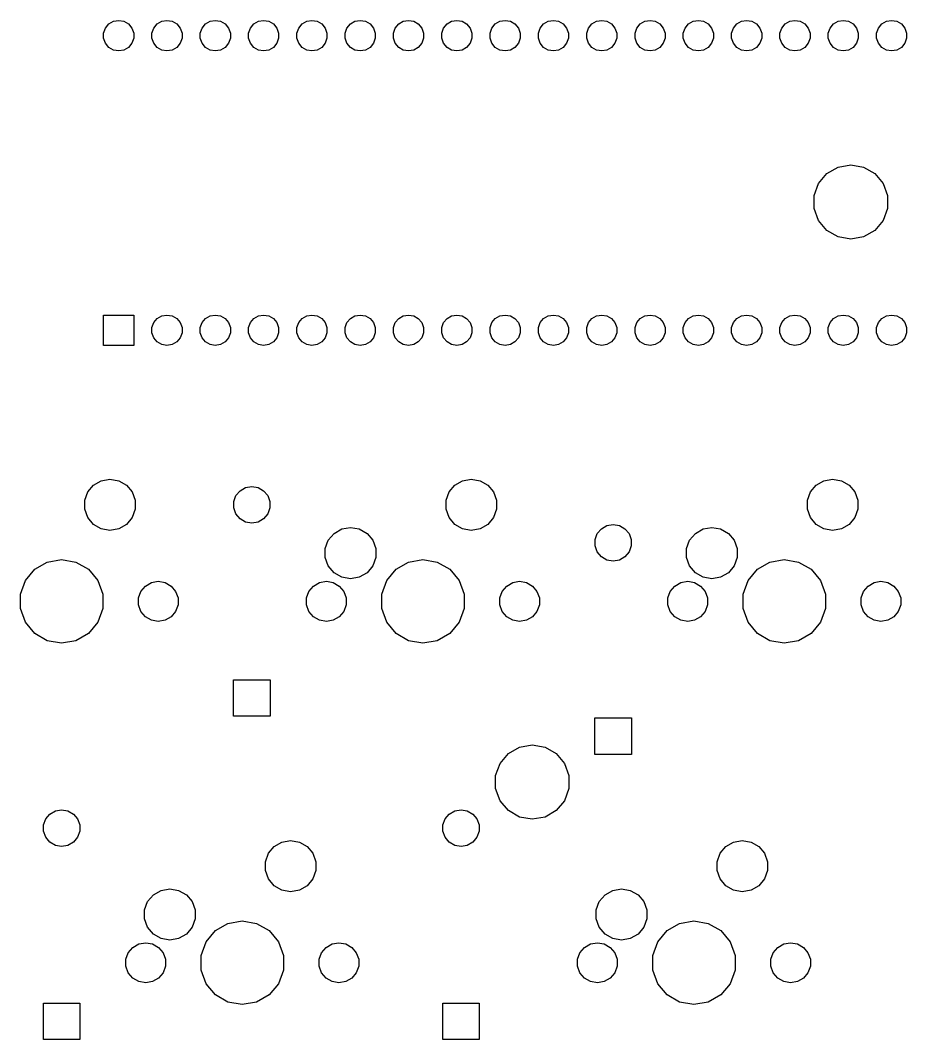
# Model space of a CAD drawing. Extents: x 37 to 201, y -145 to -29.
# Drawn here: x 152.8 to 199.4, y -83 to -29.5 of the extents above; entities that cross this region are included whole.
import ezdxf

# ---------------------------------------------------------------- set-up
doc = ezdxf.new("R2010")
doc.units = 0
doc.header["$MEASUREMENT"] = 0
doc.layers.add('BLACK', color=7, linetype='CONTINUOUS')

msp = doc.modelspace()

# ---------------------------------------------------------------- linework, layer by layer
at = {"layer": 'Black'}
for p, q in [((157.725, -29.4994), (158, -29.4509)), ((158, -29.4509), (158.275, -29.4994)), ((160.265, -29.4994), (160.54, -29.4509)), ((160.54, -29.4509), (160.815, -29.4994)), ((162.805, -29.4994), (163.08, -29.4509)), ((163.08, -29.4509), (163.355, -29.4994)), ((165.345, -29.4994), (165.62, -29.4509)), ((165.62, -29.4509), (165.895, -29.4994)), ((167.885, -29.4994), (168.16, -29.4509)), ((168.16, -29.4509), (168.435, -29.4994)), ((170.425, -29.4994), (170.7, -29.4509)), ((170.7, -29.4509), (170.975, -29.4994)), ((172.965, -29.4994), (173.24, -29.4509)), ((173.24, -29.4509), (173.515, -29.4994)), ((175.505, -29.4994), (175.78, -29.4509)), ((175.78, -29.4509), (176.055, -29.4994)), ((178.045, -29.4994), (178.32, -29.4509)), ((178.32, -29.4509), (178.595, -29.4994)), ((180.585, -29.4994), (180.86, -29.4509)), ((180.86, -29.4509), (181.135, -29.4994)), ((183.125, -29.4994), (183.4, -29.4509)), ((183.4, -29.4509), (183.675, -29.4994)), ((185.665, -29.4994), (185.94, -29.4509)), ((185.94, -29.4509), (186.215, -29.4994)), ((188.205, -29.4994), (188.48, -29.4509)), ((188.48, -29.4509), (188.755, -29.4994)), ((190.745, -29.4994), (191.02, -29.4509)), ((191.02, -29.4509), (191.295, -29.4994)), ((193.285, -29.4994), (193.56, -29.4509)), ((193.56, -29.4509), (193.835, -29.4994)), ((195.825, -29.4994), (196.1, -29.4509)), ((196.1, -29.4509), (196.375, -29.4994)), ((198.365, -29.4994), (198.64, -29.4509)), ((198.64, -29.4509), (198.915, -29.4994)), ((157.209, -30.1146), (157.305, -29.8525)), ((157.305, -29.8525), (157.484, -29.6388)), ((157.484, -29.6388), (157.725, -29.4994)), ((158.275, -29.4994), (158.516, -29.6388)), ((158.516, -29.6388), (158.695, -29.8525)), ((158.695, -29.8525), (158.791, -30.1146)), ((159.749, -30.1146), (159.845, -29.8525)), ((159.845, -29.8525), (160.024, -29.6388)), ((160.024, -29.6388), (160.265, -29.4994)), ((160.815, -29.4994), (161.056, -29.6388)), ((161.056, -29.6388), (161.235, -29.8525)), ((161.235, -29.8525), (161.331, -30.1146)), ((162.289, -30.1146), (162.385, -29.8525)), ((162.385, -29.8525), (162.564, -29.6388)), ((162.564, -29.6388), (162.805, -29.4994)), ((163.355, -29.4994), (163.596, -29.6388)), ((163.596, -29.6388), (163.775, -29.8525)), ((163.775, -29.8525), (163.871, -30.1146)), ((164.829, -30.1146), (164.925, -29.8525)), ((164.925, -29.8525), (165.104, -29.6388)), ((165.104, -29.6388), (165.345, -29.4994)), ((165.895, -29.4994), (166.136, -29.6388)), ((166.136, -29.6388), (166.315, -29.8525)), ((166.315, -29.8525), (166.411, -30.1146)), ((167.369, -30.1146), (167.465, -29.8525)), ((167.465, -29.8525), (167.644, -29.6388)), ((167.644, -29.6388), (167.885, -29.4994)), ((168.435, -29.4994), (168.676, -29.6388)), ((168.676, -29.6388), (168.855, -29.8525)), ((168.855, -29.8525), (168.951, -30.1146)), ((169.909, -30.1146), (170.005, -29.8525)), ((170.005, -29.8525), (170.184, -29.6388)), ((170.184, -29.6388), (170.425, -29.4994)), ((170.975, -29.4994), (171.216, -29.6388)), ((171.216, -29.6388), (171.395, -29.8525)), ((171.395, -29.8525), (171.491, -30.1146)), ((172.449, -30.1146), (172.545, -29.8525)), ((172.545, -29.8525), (172.724, -29.6388)), ((172.724, -29.6388), (172.965, -29.4994)), ((173.515, -29.4994), (173.756, -29.6388)), ((173.756, -29.6388), (173.935, -29.8525)), ((173.935, -29.8525), (174.031, -30.1146)), ((174.989, -30.1146), (175.085, -29.8525)), ((175.085, -29.8525), (175.264, -29.6388)), ((175.264, -29.6388), (175.505, -29.4994)), ((176.055, -29.4994), (176.296, -29.6388)), ((176.296, -29.6388), (176.475, -29.8525)), ((176.475, -29.8525), (176.571, -30.1146)), ((177.529, -30.1146), (177.625, -29.8525)), ((177.625, -29.8525), (177.804, -29.6388)), ((177.804, -29.6388), (178.045, -29.4994)), ((178.595, -29.4994), (178.836, -29.6388)), ((178.836, -29.6388), (179.015, -29.8525)), ((179.015, -29.8525), (179.111, -30.1146)), ((180.069, -30.1146), (180.165, -29.8525)), ((180.165, -29.8525), (180.344, -29.6388)), ((180.344, -29.6388), (180.585, -29.4994)), ((181.135, -29.4994), (181.376, -29.6388)), ((181.376, -29.6388), (181.555, -29.8525)), ((181.555, -29.8525), (181.651, -30.1146)), ((182.609, -30.1146), (182.705, -29.8525)), ((182.705, -29.8525), (182.884, -29.6388)), ((182.884, -29.6388), (183.125, -29.4994)), ((183.675, -29.4994), (183.916, -29.6388)), ((183.916, -29.6388), (184.095, -29.8525)), ((184.095, -29.8525), (184.191, -30.1146)), ((185.149, -30.1146), (185.245, -29.8525)), ((185.245, -29.8525), (185.424, -29.6388)), ((185.424, -29.6388), (185.665, -29.4994)), ((186.215, -29.4994), (186.456, -29.6388)), ((186.456, -29.6388), (186.635, -29.8525)), ((186.635, -29.8525), (186.731, -30.1146)), ((187.689, -30.1146), (187.785, -29.8525)), ((187.785, -29.8525), (187.964, -29.6388)), ((187.964, -29.6388), (188.205, -29.4994)), ((188.755, -29.4994), (188.996, -29.6388)), ((188.996, -29.6388), (189.175, -29.8525)), ((189.175, -29.8525), (189.271, -30.1146)), ((190.229, -30.1146), (190.325, -29.8525)), ((190.325, -29.8525), (190.504, -29.6388)), ((190.504, -29.6388), (190.745, -29.4994)), ((191.295, -29.4994), (191.536, -29.6388)), ((191.536, -29.6388), (191.715, -29.8525)), ((191.715, -29.8525), (191.811, -30.1146)), ((192.769, -30.1146), (192.865, -29.8525)), ((192.865, -29.8525), (193.044, -29.6388)), ((193.044, -29.6388), (193.285, -29.4994)), ((193.835, -29.4994), (194.076, -29.6388)), ((194.076, -29.6388), (194.255, -29.8525)), ((194.255, -29.8525), (194.351, -30.1146)), ((195.309, -30.1146), (195.405, -29.8525)), ((195.405, -29.8525), (195.584, -29.6388)), ((195.584, -29.6388), (195.825, -29.4994)), ((196.375, -29.4994), (196.616, -29.6388)), ((196.616, -29.6388), (196.795, -29.8525)), ((196.795, -29.8525), (196.891, -30.1146)), ((197.849, -30.1146), (197.945, -29.8525)), ((197.945, -29.8525), (198.124, -29.6388)), ((198.124, -29.6388), (198.365, -29.4994)), ((198.915, -29.4994), (199.156, -29.6388)), ((199.156, -29.6388), (199.335, -29.8525)), ((199.335, -29.8525), (199.431, -30.1146)), ((157.209, -30.3934), (157.209, -30.1146)), ((157.305, -30.6555), (157.209, -30.3934)), ((158.791, -30.3934), (158.695, -30.6555)), ((158.791, -30.1146), (158.791, -30.3934)), ((159.749, -30.3934), (159.749, -30.1146)), ((159.845, -30.6555), (159.749, -30.3934)), ((161.331, -30.3934), (161.235, -30.6555)), ((161.331, -30.1146), (161.331, -30.3934)), ((162.289, -30.3934), (162.289, -30.1146)), ((162.385, -30.6555), (162.289, -30.3934)), ((163.871, -30.3934), (163.775, -30.6555)), ((163.871, -30.1146), (163.871, -30.3934)), ((164.829, -30.3934), (164.829, -30.1146)), ((164.925, -30.6555), (164.829, -30.3934)), ((166.411, -30.3934), (166.315, -30.6555)), ((166.411, -30.1146), (166.411, -30.3934)), ((167.369, -30.3934), (167.369, -30.1146)), ((167.465, -30.6555), (167.369, -30.3934)), ((168.951, -30.3934), (168.855, -30.6555)), ((168.951, -30.1146), (168.951, -30.3934)), ((169.909, -30.3934), (169.909, -30.1146)), ((170.005, -30.6555), (169.909, -30.3934)), ((171.491, -30.3934), (171.395, -30.6555)), ((171.491, -30.1146), (171.491, -30.3934)), ((172.449, -30.3934), (172.449, -30.1146)), ((172.545, -30.6555), (172.449, -30.3934)), ((174.031, -30.3934), (173.935, -30.6555)), ((174.031, -30.1146), (174.031, -30.3934)), ((174.989, -30.3934), (174.989, -30.1146)), ((175.085, -30.6555), (174.989, -30.3934)), ((176.571, -30.3934), (176.475, -30.6555)), ((176.571, -30.1146), (176.571, -30.3934)), ((177.529, -30.3934), (177.529, -30.1146)), ((177.625, -30.6555), (177.529, -30.3934)), ((179.111, -30.3934), (179.015, -30.6555)), ((179.111, -30.1146), (179.111, -30.3934)), ((180.069, -30.3934), (180.069, -30.1146)), ((180.165, -30.6555), (180.069, -30.3934)), ((181.651, -30.3934), (181.555, -30.6555)), ((181.651, -30.1146), (181.651, -30.3934)), ((182.609, -30.3934), (182.609, -30.1146)), ((182.705, -30.6555), (182.609, -30.3934)), ((184.191, -30.3934), (184.095, -30.6555)), ((184.191, -30.1146), (184.191, -30.3934)), ((185.149, -30.3934), (185.149, -30.1146)), ((185.245, -30.6555), (185.149, -30.3934)), ((186.731, -30.3934), (186.635, -30.6555)), ((186.731, -30.1146), (186.731, -30.3934)), ((187.689, -30.3934), (187.689, -30.1146)), ((187.785, -30.6555), (187.689, -30.3934)), ((189.271, -30.3934), (189.175, -30.6555)), ((189.271, -30.1146), (189.271, -30.3934)), ((190.229, -30.3934), (190.229, -30.1146)), ((190.325, -30.6555), (190.229, -30.3934)), ((191.811, -30.3934), (191.715, -30.6555)), ((191.811, -30.1146), (191.811, -30.3934)), ((192.769, -30.3934), (192.769, -30.1146)), ((192.865, -30.6555), (192.769, -30.3934)), ((194.351, -30.3934), (194.255, -30.6555)), ((194.351, -30.1146), (194.351, -30.3934)), ((195.309, -30.3934), (195.309, -30.1146)), ((195.405, -30.6555), (195.309, -30.3934)), ((196.891, -30.3934), (196.795, -30.6555)), ((196.891, -30.1146), (196.891, -30.3934)), ((197.849, -30.3934), (197.849, -30.1146)), ((197.945, -30.6555), (197.849, -30.3934)), ((199.431, -30.3934), (199.335, -30.6555)), ((199.431, -30.1146), (199.431, -30.3934)), ((157.484, -30.8692), (157.305, -30.6555)), ((157.725, -31.0086), (157.484, -30.8692)), ((158, -31.0571), (157.725, -31.0086)), ((158.275, -31.0086), (158, -31.0571)), ((158.516, -30.8692), (158.275, -31.0086)), ((158.695, -30.6555), (158.516, -30.8692)), ((160.024, -30.8692), (159.845, -30.6555)), ((160.265, -31.0086), (160.024, -30.8692)), ((160.54, -31.0571), (160.265, -31.0086)), ((160.815, -31.0086), (160.54, -31.0571)), ((161.056, -30.8692), (160.815, -31.0086)), ((161.235, -30.6555), (161.056, -30.8692)), ((162.564, -30.8692), (162.385, -30.6555)), ((162.805, -31.0086), (162.564, -30.8692)), ((163.08, -31.0571), (162.805, -31.0086)), ((163.355, -31.0086), (163.08, -31.0571)), ((163.596, -30.8692), (163.355, -31.0086)), ((163.775, -30.6555), (163.596, -30.8692)), ((165.104, -30.8692), (164.925, -30.6555)), ((165.345, -31.0086), (165.104, -30.8692)), ((165.62, -31.0571), (165.345, -31.0086)), ((165.895, -31.0086), (165.62, -31.0571)), ((166.136, -30.8692), (165.895, -31.0086)), ((166.315, -30.6555), (166.136, -30.8692)), ((167.644, -30.8692), (167.465, -30.6555)), ((167.885, -31.0086), (167.644, -30.8692)), ((168.16, -31.0571), (167.885, -31.0086)), ((168.435, -31.0086), (168.16, -31.0571)), ((168.676, -30.8692), (168.435, -31.0086)), ((168.855, -30.6555), (168.676, -30.8692)), ((170.184, -30.8692), (170.005, -30.6555)), ((170.425, -31.0086), (170.184, -30.8692)), ((170.7, -31.0571), (170.425, -31.0086)), ((170.975, -31.0086), (170.7, -31.0571)), ((171.216, -30.8692), (170.975, -31.0086)), ((171.395, -30.6555), (171.216, -30.8692)), ((172.724, -30.8692), (172.545, -30.6555)), ((172.965, -31.0086), (172.724, -30.8692)), ((173.24, -31.0571), (172.965, -31.0086)), ((173.515, -31.0086), (173.24, -31.0571)), ((173.756, -30.8692), (173.515, -31.0086)), ((173.935, -30.6555), (173.756, -30.8692)), ((175.264, -30.8692), (175.085, -30.6555)), ((175.505, -31.0086), (175.264, -30.8692)), ((175.78, -31.0571), (175.505, -31.0086)), ((176.055, -31.0086), (175.78, -31.0571)), ((176.296, -30.8692), (176.055, -31.0086)), ((176.475, -30.6555), (176.296, -30.8692)), ((177.804, -30.8692), (177.625, -30.6555)), ((178.045, -31.0086), (177.804, -30.8692)), ((178.32, -31.0571), (178.045, -31.0086)), ((178.595, -31.0086), (178.32, -31.0571)), ((178.836, -30.8692), (178.595, -31.0086)), ((179.015, -30.6555), (178.836, -30.8692)), ((180.344, -30.8692), (180.165, -30.6555)), ((180.585, -31.0086), (180.344, -30.8692)), ((180.86, -31.0571), (180.585, -31.0086)), ((181.135, -31.0086), (180.86, -31.0571)), ((181.376, -30.8692), (181.135, -31.0086)), ((181.555, -30.6555), (181.376, -30.8692)), ((182.884, -30.8692), (182.705, -30.6555)), ((183.125, -31.0086), (182.884, -30.8692)), ((183.4, -31.0571), (183.125, -31.0086)), ((183.675, -31.0086), (183.4, -31.0571)), ((183.916, -30.8692), (183.675, -31.0086)), ((184.095, -30.6555), (183.916, -30.8692)), ((185.424, -30.8692), (185.245, -30.6555)), ((185.665, -31.0086), (185.424, -30.8692)), ((185.94, -31.0571), (185.665, -31.0086)), ((186.215, -31.0086), (185.94, -31.0571)), ((186.456, -30.8692), (186.215, -31.0086)), ((186.635, -30.6555), (186.456, -30.8692)), ((187.964, -30.8692), (187.785, -30.6555)), ((188.205, -31.0086), (187.964, -30.8692)), ((188.48, -31.0571), (188.205, -31.0086)), ((188.755, -31.0086), (188.48, -31.0571)), ((188.996, -30.8692), (188.755, -31.0086)), ((189.175, -30.6555), (188.996, -30.8692)), ((190.504, -30.8692), (190.325, -30.6555)), ((190.745, -31.0086), (190.504, -30.8692)), ((191.02, -31.0571), (190.745, -31.0086)), ((191.295, -31.0086), (191.02, -31.0571)), ((191.536, -30.8692), (191.295, -31.0086)), ((191.715, -30.6555), (191.536, -30.8692)), ((193.044, -30.8692), (192.865, -30.6555)), ((193.285, -31.0086), (193.044, -30.8692)), ((193.56, -31.0571), (193.285, -31.0086)), ((193.835, -31.0086), (193.56, -31.0571)), ((194.076, -30.8692), (193.835, -31.0086)), ((194.255, -30.6555), (194.076, -30.8692)), ((195.584, -30.8692), (195.405, -30.6555)), ((195.825, -31.0086), (195.584, -30.8692)), ((196.1, -31.0571), (195.825, -31.0086)), ((196.375, -31.0086), (196.1, -31.0571)), ((196.616, -30.8692), (196.375, -31.0086)), ((196.795, -30.6555), (196.616, -30.8692)), ((198.124, -30.8692), (197.945, -30.6555)), ((198.365, -31.0086), (198.124, -30.8692)), ((198.64, -31.0571), (198.365, -31.0086)), ((198.915, -31.0086), (198.64, -31.0571)), ((199.156, -30.8692), (198.915, -31.0086)), ((199.335, -30.6555), (199.156, -30.8692)), ((194.805, -38.0213), (195.242, -37.5005)), ((195.242, -37.5005), (195.831, -37.1606)), ((195.831, -37.1606), (196.5, -37.0426)), ((196.5, -37.0426), (197.169, -37.1606)), ((197.169, -37.1606), (197.758, -37.5005)), ((197.758, -37.5005), (198.195, -38.0213)), ((194.572, -38.6601), (194.805, -38.0213)), ((198.195, -38.0213), (198.428, -38.6601)), ((194.572, -39.3399), (194.572, -38.6601)), ((198.428, -38.6601), (198.428, -39.3399)), ((194.805, -39.9787), (194.572, -39.3399)), ((198.428, -39.3399), (198.195, -39.9787)), ((195.242, -40.4995), (194.805, -39.9787)), ((198.195, -39.9787), (197.758, -40.4995)), ((195.831, -40.8394), (195.242, -40.4995)), ((197.758, -40.4995), (197.169, -40.8394)), ((196.5, -40.9574), (195.831, -40.8394)), ((197.169, -40.8394), (196.5, -40.9574)), ((157.2, -46.546), (157.2, -44.946)), ((157.2, -44.946), (158.8, -44.946)), ((158.8, -44.946), (158.8, -46.546)), ((160.024, -45.1308), (160.265, -44.9914)), ((160.265, -44.9914), (160.54, -44.9429)), ((160.54, -44.9429), (160.815, -44.9914)), ((160.815, -44.9914), (161.056, -45.1308)), ((162.564, -45.1308), (162.805, -44.9914)), ((162.805, -44.9914), (163.08, -44.9429)), ((163.08, -44.9429), (163.355, -44.9914)), ((163.355, -44.9914), (163.596, -45.1308)), ((165.104, -45.1308), (165.345, -44.9914)), ((165.345, -44.9914), (165.62, -44.9429)), ((165.62, -44.9429), (165.895, -44.9914)), ((165.895, -44.9914), (166.136, -45.1308)), ((167.644, -45.1308), (167.885, -44.9914)), ((167.885, -44.9914), (168.16, -44.9429)), ((168.16, -44.9429), (168.435, -44.9914)), ((168.435, -44.9914), (168.676, -45.1308)), ((170.184, -45.1308), (170.425, -44.9914)), ((170.425, -44.9914), (170.7, -44.9429)), ((170.7, -44.9429), (170.975, -44.9914)), ((170.975, -44.9914), (171.216, -45.1308)), ((172.724, -45.1308), (172.965, -44.9914)), ((172.965, -44.9914), (173.24, -44.9429)), ((173.24, -44.9429), (173.515, -44.9914)), ((173.515, -44.9914), (173.756, -45.1308)), ((175.264, -45.1308), (175.505, -44.9914)), ((175.505, -44.9914), (175.78, -44.9429)), ((175.78, -44.9429), (176.055, -44.9914)), ((176.055, -44.9914), (176.296, -45.1308)), ((177.804, -45.1308), (178.045, -44.9914)), ((178.045, -44.9914), (178.32, -44.9429)), ((178.32, -44.9429), (178.595, -44.9914)), ((178.595, -44.9914), (178.836, -45.1308)), ((180.344, -45.1308), (180.585, -44.9914)), ((180.585, -44.9914), (180.86, -44.9429)), ((180.86, -44.9429), (181.135, -44.9914)), ((181.135, -44.9914), (181.376, -45.1308)), ((182.884, -45.1308), (183.125, -44.9914)), ((183.125, -44.9914), (183.4, -44.9429)), ((183.4, -44.9429), (183.675, -44.9914)), ((183.675, -44.9914), (183.916, -45.1308)), ((185.424, -45.1308), (185.665, -44.9914)), ((185.665, -44.9914), (185.94, -44.9429)), ((185.94, -44.9429), (186.215, -44.9914)), ((186.215, -44.9914), (186.456, -45.1308)), ((187.964, -45.1308), (188.205, -44.9914)), ((188.205, -44.9914), (188.48, -44.9429)), ((188.48, -44.9429), (188.755, -44.9914)), ((188.755, -44.9914), (188.996, -45.1308)), ((190.504, -45.1308), (190.745, -44.9914)), ((190.745, -44.9914), (191.02, -44.9429)), ((191.02, -44.9429), (191.295, -44.9914)), ((191.295, -44.9914), (191.536, -45.1308)), ((193.044, -45.1308), (193.285, -44.9914)), ((193.285, -44.9914), (193.56, -44.9429)), ((193.56, -44.9429), (193.835, -44.9914)), ((193.835, -44.9914), (194.076, -45.1308)), ((195.584, -45.1308), (195.825, -44.9914)), ((195.825, -44.9914), (196.1, -44.9429)), ((196.1, -44.9429), (196.375, -44.9914)), ((196.375, -44.9914), (196.616, -45.1308)), ((198.124, -45.1308), (198.365, -44.9914)), ((198.365, -44.9914), (198.64, -44.9429)), ((198.64, -44.9429), (198.915, -44.9914)), ((198.915, -44.9914), (199.156, -45.1308)), ((159.749, -45.6066), (159.845, -45.3445)), ((159.845, -45.3445), (160.024, -45.1308)), ((161.056, -45.1308), (161.235, -45.3445)), ((161.235, -45.3445), (161.331, -45.6066)), ((162.289, -45.6066), (162.385, -45.3445)), ((162.385, -45.3445), (162.564, -45.1308)), ((163.596, -45.1308), (163.775, -45.3445)), ((163.775, -45.3445), (163.871, -45.6066)), ((164.829, -45.6066), (164.925, -45.3445)), ((164.925, -45.3445), (165.104, -45.1308)), ((166.136, -45.1308), (166.315, -45.3445)), ((166.315, -45.3445), (166.411, -45.6066)), ((167.369, -45.6066), (167.465, -45.3445)), ((167.465, -45.3445), (167.644, -45.1308)), ((168.676, -45.1308), (168.855, -45.3445)), ((168.855, -45.3445), (168.951, -45.6066)), ((169.909, -45.6066), (170.005, -45.3445)), ((170.005, -45.3445), (170.184, -45.1308)), ((171.216, -45.1308), (171.395, -45.3445)), ((171.395, -45.3445), (171.491, -45.6066)), ((172.449, -45.6066), (172.545, -45.3445)), ((172.545, -45.3445), (172.724, -45.1308)), ((173.756, -45.1308), (173.935, -45.3445)), ((173.935, -45.3445), (174.031, -45.6066)), ((174.989, -45.6066), (175.085, -45.3445)), ((175.085, -45.3445), (175.264, -45.1308)), ((176.296, -45.1308), (176.475, -45.3445)), ((176.475, -45.3445), (176.571, -45.6066)), ((177.529, -45.6066), (177.625, -45.3445)), ((177.625, -45.3445), (177.804, -45.1308)), ((178.836, -45.1308), (179.015, -45.3445)), ((179.015, -45.3445), (179.111, -45.6066)), ((180.069, -45.6066), (180.165, -45.3445)), ((180.165, -45.3445), (180.344, -45.1308)), ((181.376, -45.1308), (181.555, -45.3445)), ((181.555, -45.3445), (181.651, -45.6066)), ((182.609, -45.6066), (182.705, -45.3445)), ((182.705, -45.3445), (182.884, -45.1308)), ((183.916, -45.1308), (184.095, -45.3445)), ((184.095, -45.3445), (184.191, -45.6066)), ((185.149, -45.6066), (185.245, -45.3445)), ((185.245, -45.3445), (185.424, -45.1308)), ((186.456, -45.1308), (186.635, -45.3445)), ((186.635, -45.3445), (186.731, -45.6066)), ((187.689, -45.6066), (187.785, -45.3445)), ((187.785, -45.3445), (187.964, -45.1308)), ((188.996, -45.1308), (189.175, -45.3445)), ((189.175, -45.3445), (189.271, -45.6066)), ((190.229, -45.6066), (190.325, -45.3445)), ((190.325, -45.3445), (190.504, -45.1308)), ((191.536, -45.1308), (191.715, -45.3445)), ((191.715, -45.3445), (191.811, -45.6066)), ((192.769, -45.6066), (192.865, -45.3445)), ((192.865, -45.3445), (193.044, -45.1308)), ((194.076, -45.1308), (194.255, -45.3445)), ((194.255, -45.3445), (194.351, -45.6066)), ((195.309, -45.6066), (195.405, -45.3445)), ((195.405, -45.3445), (195.584, -45.1308)), ((196.616, -45.1308), (196.795, -45.3445)), ((196.795, -45.3445), (196.891, -45.6066)), ((197.849, -45.6066), (197.945, -45.3445)), ((197.945, -45.3445), (198.124, -45.1308)), ((199.156, -45.1308), (199.335, -45.3445)), ((199.335, -45.3445), (199.431, -45.6066)), ((159.749, -45.8854), (159.749, -45.6066)), ((159.845, -46.1475), (159.749, -45.8854)), ((161.331, -45.8854), (161.235, -46.1475)), ((161.331, -45.6066), (161.331, -45.8854)), ((162.289, -45.8854), (162.289, -45.6066)), ((162.385, -46.1475), (162.289, -45.8854)), ((163.871, -45.8854), (163.775, -46.1475)), ((163.871, -45.6066), (163.871, -45.8854)), ((164.829, -45.8854), (164.829, -45.6066)), ((164.925, -46.1475), (164.829, -45.8854)), ((166.411, -45.8854), (166.315, -46.1475)), ((166.411, -45.6066), (166.411, -45.8854)), ((167.369, -45.8854), (167.369, -45.6066)), ((167.465, -46.1475), (167.369, -45.8854)), ((168.951, -45.8854), (168.855, -46.1475)), ((168.951, -45.6066), (168.951, -45.8854)), ((169.909, -45.8854), (169.909, -45.6066)), ((170.005, -46.1475), (169.909, -45.8854)), ((171.491, -45.8854), (171.395, -46.1475)), ((171.491, -45.6066), (171.491, -45.8854)), ((172.449, -45.8854), (172.449, -45.6066)), ((172.545, -46.1475), (172.449, -45.8854)), ((174.031, -45.8854), (173.935, -46.1475)), ((174.031, -45.6066), (174.031, -45.8854)), ((174.989, -45.8854), (174.989, -45.6066)), ((175.085, -46.1475), (174.989, -45.8854)), ((176.571, -45.8854), (176.475, -46.1475)), ((176.571, -45.6066), (176.571, -45.8854)), ((177.529, -45.8854), (177.529, -45.6066)), ((177.625, -46.1475), (177.529, -45.8854)), ((179.111, -45.8854), (179.015, -46.1475)), ((179.111, -45.6066), (179.111, -45.8854)), ((180.069, -45.8854), (180.069, -45.6066)), ((180.165, -46.1475), (180.069, -45.8854)), ((181.651, -45.8854), (181.555, -46.1475)), ((181.651, -45.6066), (181.651, -45.8854)), ((182.609, -45.8854), (182.609, -45.6066)), ((182.705, -46.1475), (182.609, -45.8854)), ((184.191, -45.8854), (184.095, -46.1475)), ((184.191, -45.6066), (184.191, -45.8854)), ((185.149, -45.8854), (185.149, -45.6066)), ((185.245, -46.1475), (185.149, -45.8854)), ((186.731, -45.8854), (186.635, -46.1475)), ((186.731, -45.6066), (186.731, -45.8854)), ((187.689, -45.8854), (187.689, -45.6066)), ((187.785, -46.1475), (187.689, -45.8854)), ((189.271, -45.8854), (189.175, -46.1475)), ((189.271, -45.6066), (189.271, -45.8854)), ((190.229, -45.8854), (190.229, -45.6066)), ((190.325, -46.1475), (190.229, -45.8854)), ((191.811, -45.8854), (191.715, -46.1475)), ((191.811, -45.6066), (191.811, -45.8854)), ((192.769, -45.8854), (192.769, -45.6066)), ((192.865, -46.1475), (192.769, -45.8854)), ((194.351, -45.8854), (194.255, -46.1475)), ((194.351, -45.6066), (194.351, -45.8854)), ((195.309, -45.8854), (195.309, -45.6066)), ((195.405, -46.1475), (195.309, -45.8854)), ((196.891, -45.8854), (196.795, -46.1475)), ((196.891, -45.6066), (196.891, -45.8854)), ((197.849, -45.8854), (197.849, -45.6066)), ((197.945, -46.1475), (197.849, -45.8854)), ((199.431, -45.8854), (199.335, -46.1475)), ((199.431, -45.6066), (199.431, -45.8854)), ((158.8, -46.546), (157.2, -46.546)), ((160.024, -46.3612), (159.845, -46.1475)), ((160.265, -46.5006), (160.024, -46.3612)), ((160.54, -46.5491), (160.265, -46.5006)), ((160.815, -46.5006), (160.54, -46.5491)), ((161.056, -46.3612), (160.815, -46.5006)), ((161.235, -46.1475), (161.056, -46.3612)), ((162.564, -46.3612), (162.385, -46.1475)), ((162.805, -46.5006), (162.564, -46.3612)), ((163.08, -46.5491), (162.805, -46.5006)), ((163.355, -46.5006), (163.08, -46.5491)), ((163.596, -46.3612), (163.355, -46.5006)), ((163.775, -46.1475), (163.596, -46.3612)), ((165.104, -46.3612), (164.925, -46.1475)), ((165.345, -46.5006), (165.104, -46.3612)), ((165.62, -46.5491), (165.345, -46.5006)), ((165.895, -46.5006), (165.62, -46.5491)), ((166.136, -46.3612), (165.895, -46.5006)), ((166.315, -46.1475), (166.136, -46.3612)), ((167.644, -46.3612), (167.465, -46.1475)), ((167.885, -46.5006), (167.644, -46.3612)), ((168.16, -46.5491), (167.885, -46.5006)), ((168.435, -46.5006), (168.16, -46.5491)), ((168.676, -46.3612), (168.435, -46.5006)), ((168.855, -46.1475), (168.676, -46.3612)), ((170.184, -46.3612), (170.005, -46.1475)), ((170.425, -46.5006), (170.184, -46.3612)), ((170.7, -46.5491), (170.425, -46.5006)), ((170.975, -46.5006), (170.7, -46.5491)), ((171.216, -46.3612), (170.975, -46.5006)), ((171.395, -46.1475), (171.216, -46.3612)), ((172.724, -46.3612), (172.545, -46.1475)), ((172.965, -46.5006), (172.724, -46.3612)), ((173.24, -46.5491), (172.965, -46.5006)), ((173.515, -46.5006), (173.24, -46.5491)), ((173.756, -46.3612), (173.515, -46.5006)), ((173.935, -46.1475), (173.756, -46.3612)), ((175.264, -46.3612), (175.085, -46.1475)), ((175.505, -46.5006), (175.264, -46.3612)), ((175.78, -46.5491), (175.505, -46.5006)), ((176.055, -46.5006), (175.78, -46.5491)), ((176.296, -46.3612), (176.055, -46.5006)), ((176.475, -46.1475), (176.296, -46.3612)), ((177.804, -46.3612), (177.625, -46.1475)), ((178.045, -46.5006), (177.804, -46.3612)), ((178.32, -46.5491), (178.045, -46.5006)), ((178.595, -46.5006), (178.32, -46.5491)), ((178.836, -46.3612), (178.595, -46.5006)), ((179.015, -46.1475), (178.836, -46.3612)), ((180.344, -46.3612), (180.165, -46.1475)), ((180.585, -46.5006), (180.344, -46.3612)), ((180.86, -46.5491), (180.585, -46.5006)), ((181.135, -46.5006), (180.86, -46.5491)), ((181.376, -46.3612), (181.135, -46.5006)), ((181.555, -46.1475), (181.376, -46.3612)), ((182.884, -46.3612), (182.705, -46.1475)), ((183.125, -46.5006), (182.884, -46.3612)), ((183.4, -46.5491), (183.125, -46.5006)), ((183.675, -46.5006), (183.4, -46.5491)), ((183.916, -46.3612), (183.675, -46.5006)), ((184.095, -46.1475), (183.916, -46.3612)), ((185.424, -46.3612), (185.245, -46.1475)), ((185.665, -46.5006), (185.424, -46.3612)), ((185.94, -46.5491), (185.665, -46.5006)), ((186.215, -46.5006), (185.94, -46.5491)), ((186.456, -46.3612), (186.215, -46.5006)), ((186.635, -46.1475), (186.456, -46.3612)), ((187.964, -46.3612), (187.785, -46.1475)), ((188.205, -46.5006), (187.964, -46.3612)), ((188.48, -46.5491), (188.205, -46.5006)), ((188.755, -46.5006), (188.48, -46.5491)), ((188.996, -46.3612), (188.755, -46.5006)), ((189.175, -46.1475), (188.996, -46.3612)), ((190.504, -46.3612), (190.325, -46.1475)), ((190.745, -46.5006), (190.504, -46.3612)), ((191.02, -46.5491), (190.745, -46.5006)), ((191.295, -46.5006), (191.02, -46.5491)), ((191.536, -46.3612), (191.295, -46.5006)), ((191.715, -46.1475), (191.536, -46.3612)), ((193.044, -46.3612), (192.865, -46.1475)), ((193.285, -46.5006), (193.044, -46.3612)), ((193.56, -46.5491), (193.285, -46.5006)), ((193.835, -46.5006), (193.56, -46.5491)), ((194.076, -46.3612), (193.835, -46.5006)), ((194.255, -46.1475), (194.076, -46.3612)), ((195.584, -46.3612), (195.405, -46.1475)), ((195.825, -46.5006), (195.584, -46.3612)), ((196.1, -46.5491), (195.825, -46.5006)), ((196.375, -46.5006), (196.1, -46.5491)), ((196.616, -46.3612), (196.375, -46.5006)), ((196.795, -46.1475), (196.616, -46.3612)), ((198.124, -46.3612), (197.945, -46.1475)), ((198.365, -46.5006), (198.124, -46.3612)), ((198.64, -46.5491), (198.365, -46.5006)), ((198.915, -46.5006), (198.64, -46.5491)), ((199.156, -46.3612), (198.915, -46.5006)), ((199.335, -46.1475), (199.156, -46.3612)), ((157.079, -53.6532), (157.54, -53.5719)), ((157.54, -53.5719), (158.001, -53.6532)), ((176.079, -53.6532), (176.54, -53.5719)), ((176.54, -53.5719), (177.001, -53.6532)), ((195.079, -53.6532), (195.54, -53.5719)), ((195.54, -53.5719), (196.001, -53.6532)), ((156.372, -54.2459), (156.673, -53.8873)), ((156.673, -53.8873), (157.079, -53.6532)), ((158.001, -53.6532), (158.407, -53.8873)), ((158.407, -53.8873), (158.708, -54.2459)), ((164.379, -54.1803), (164.67, -54.0126)), ((164.67, -54.0126), (165, -53.9543)), ((165, -53.9543), (165.33, -54.0126)), ((165.33, -54.0126), (165.621, -54.1803)), ((175.372, -54.2459), (175.673, -53.8873)), ((175.673, -53.8873), (176.079, -53.6532)), ((177.001, -53.6532), (177.407, -53.8873)), ((177.407, -53.8873), (177.708, -54.2459)), ((194.372, -54.2459), (194.673, -53.8873)), ((194.673, -53.8873), (195.079, -53.6532)), ((196.001, -53.6532), (196.407, -53.8873)), ((196.407, -53.8873), (196.708, -54.2459)), ((156.212, -54.6859), (156.372, -54.2459)), ((158.708, -54.2459), (158.868, -54.6859)), ((164.049, -54.7523), (164.164, -54.4372)), ((164.164, -54.4372), (164.379, -54.1803)), ((165.621, -54.1803), (165.836, -54.4372)), ((165.836, -54.4372), (165.951, -54.7523)), ((175.212, -54.6859), (175.372, -54.2459)), ((177.708, -54.2459), (177.868, -54.6859)), ((194.212, -54.6859), (194.372, -54.2459)), ((196.708, -54.2459), (196.868, -54.6859)), ((156.212, -55.1541), (156.212, -54.6859)), ((156.372, -55.5941), (156.212, -55.1541)), ((158.868, -55.1541), (158.708, -55.5941)), ((158.868, -54.6859), (158.868, -55.1541)), ((164.049, -55.0877), (164.049, -54.7523)), ((164.164, -55.4028), (164.049, -55.0877)), ((165.951, -55.0877), (165.836, -55.4028)), ((165.951, -54.7523), (165.951, -55.0877)), ((175.212, -55.1541), (175.212, -54.6859)), ((175.372, -55.5941), (175.212, -55.1541)), ((177.868, -55.1541), (177.708, -55.5941)), ((177.868, -54.6859), (177.868, -55.1541)), ((194.212, -55.1541), (194.212, -54.6859)), ((194.372, -55.5941), (194.212, -55.1541)), ((196.868, -55.1541), (196.708, -55.5941)), ((196.868, -54.6859), (196.868, -55.1541)), ((156.673, -55.9527), (156.372, -55.5941)), ((158.708, -55.5941), (158.407, -55.9527)), ((164.379, -55.6597), (164.164, -55.4028)), ((164.67, -55.8274), (164.379, -55.6597)), ((165.621, -55.6597), (165.33, -55.8274)), ((165.836, -55.4028), (165.621, -55.6597)), ((175.673, -55.9527), (175.372, -55.5941)), ((177.708, -55.5941), (177.407, -55.9527)), ((194.673, -55.9527), (194.372, -55.5941)), ((196.708, -55.5941), (196.407, -55.9527)), ((157.079, -56.1868), (156.673, -55.9527)), ((157.54, -56.2681), (157.079, -56.1868)), ((158.001, -56.1868), (157.54, -56.2681)), ((158.407, -55.9527), (158.001, -56.1868)), ((165, -55.8857), (164.67, -55.8274)), ((165.33, -55.8274), (165, -55.8857)), ((169.323, -56.4273), (169.729, -56.1932)), ((169.729, -56.1932), (170.19, -56.1119)), ((170.19, -56.1119), (170.651, -56.1932)), ((170.651, -56.1932), (171.057, -56.4273)), ((176.079, -56.1868), (175.673, -55.9527)), ((176.54, -56.2681), (176.079, -56.1868)), ((177.001, -56.1868), (176.54, -56.2681)), ((177.407, -55.9527), (177.001, -56.1868)), ((183.164, -56.4372), (183.379, -56.1803)), ((183.379, -56.1803), (183.67, -56.0126)), ((183.67, -56.0126), (184, -55.9543)), ((184, -55.9543), (184.33, -56.0126)), ((184.33, -56.0126), (184.621, -56.1803)), ((184.621, -56.1803), (184.836, -56.4372)), ((188.323, -56.4273), (188.729, -56.1932)), ((188.729, -56.1932), (189.19, -56.1119)), ((189.19, -56.1119), (189.651, -56.1932)), ((189.651, -56.1932), (190.057, -56.4273)), ((195.079, -56.1868), (194.673, -55.9527)), ((195.54, -56.2681), (195.079, -56.1868)), ((196.001, -56.1868), (195.54, -56.2681)), ((196.407, -55.9527), (196.001, -56.1868)), ((168.862, -57.2259), (169.022, -56.7859)), ((169.022, -56.7859), (169.323, -56.4273)), ((171.057, -56.4273), (171.358, -56.7859)), ((171.358, -56.7859), (171.518, -57.2259)), ((183.049, -56.7523), (183.164, -56.4372)), ((183.049, -57.0877), (183.049, -56.7523)), ((184.836, -56.4372), (184.951, -56.7523)), ((184.951, -56.7523), (184.951, -57.0877)), ((187.862, -57.2259), (188.022, -56.7859)), ((188.022, -56.7859), (188.323, -56.4273)), ((190.057, -56.4273), (190.358, -56.7859)), ((190.358, -56.7859), (190.518, -57.2259)), ((168.862, -57.6941), (168.862, -57.2259)), ((171.518, -57.2259), (171.518, -57.6941)), ((183.164, -57.4028), (183.049, -57.0877)), ((184.951, -57.0877), (184.836, -57.4028)), ((187.862, -57.6941), (187.862, -57.2259)), ((190.518, -57.2259), (190.518, -57.6941)), ((154.247, -57.9305), (155, -57.7977)), ((155, -57.7977), (155.753, -57.9305)), ((169.022, -58.1341), (168.862, -57.6941)), ((171.518, -57.6941), (171.358, -58.1341)), ((173.247, -57.9305), (174, -57.7977)), ((174, -57.7977), (174.753, -57.9305)), ((183.379, -57.6597), (183.164, -57.4028)), ((183.67, -57.8274), (183.379, -57.6597)), ((184, -57.8857), (183.67, -57.8274)), ((184.33, -57.8274), (184, -57.8857)), ((184.621, -57.6597), (184.33, -57.8274)), ((184.836, -57.4028), (184.621, -57.6597)), ((188.022, -58.1341), (187.862, -57.6941)), ((190.518, -57.6941), (190.358, -58.1341)), ((192.247, -57.9305), (193, -57.7977)), ((193, -57.7977), (193.753, -57.9305)), ((153.093, -58.8989), (153.584, -58.313)), ((153.584, -58.313), (154.247, -57.9305)), ((155.753, -57.9305), (156.416, -58.313)), ((156.416, -58.313), (156.907, -58.8989)), ((169.323, -58.4927), (169.022, -58.1341)), ((171.358, -58.1341), (171.057, -58.4927)), ((172.093, -58.8989), (172.584, -58.313)), ((172.584, -58.313), (173.247, -57.9305)), ((174.753, -57.9305), (175.416, -58.313)), ((175.416, -58.313), (175.907, -58.8989)), ((188.323, -58.4927), (188.022, -58.1341)), ((190.358, -58.1341), (190.057, -58.4927)), ((191.093, -58.8989), (191.584, -58.313)), ((191.584, -58.313), (192.247, -57.9305)), ((193.753, -57.9305), (194.416, -58.313)), ((194.416, -58.313), (194.907, -58.8989)), ((152.831, -59.6176), (153.093, -58.8989)), ((156.907, -58.8989), (157.169, -59.6176)), ((159.719, -59.0087), (160.08, -58.9451)), ((160.08, -58.9451), (160.441, -59.0087)), ((168.559, -59.0087), (168.92, -58.9451)), ((168.92, -58.9451), (169.281, -59.0087)), ((169.729, -58.7268), (169.323, -58.4927)), ((170.19, -58.8081), (169.729, -58.7268)), ((170.651, -58.7268), (170.19, -58.8081)), ((171.057, -58.4927), (170.651, -58.7268)), ((171.831, -59.6176), (172.093, -58.8989)), ((175.907, -58.8989), (176.169, -59.6176)), ((178.719, -59.0087), (179.08, -58.9451)), ((179.08, -58.9451), (179.441, -59.0087)), ((187.559, -59.0087), (187.92, -58.9451)), ((187.92, -58.9451), (188.281, -59.0087)), ((188.729, -58.7268), (188.323, -58.4927)), ((189.19, -58.8081), (188.729, -58.7268)), ((189.651, -58.7268), (189.19, -58.8081)), ((190.057, -58.4927), (189.651, -58.7268)), ((190.831, -59.6176), (191.093, -58.8989)), ((194.907, -58.8989), (195.169, -59.6176)), ((197.719, -59.0087), (198.08, -58.9451)), ((198.08, -58.9451), (198.441, -59.0087)), ((159.041, -59.8168), (159.166, -59.4725)), ((159.166, -59.4725), (159.402, -59.1919)), ((159.402, -59.1919), (159.719, -59.0087)), ((160.441, -59.0087), (160.758, -59.1919)), ((160.758, -59.1919), (160.994, -59.4725)), ((160.994, -59.4725), (161.119, -59.8168)), ((167.881, -59.8168), (168.006, -59.4725)), ((168.006, -59.4725), (168.242, -59.1919)), ((168.242, -59.1919), (168.559, -59.0087)), ((169.281, -59.0087), (169.598, -59.1919)), ((169.598, -59.1919), (169.834, -59.4725)), ((169.834, -59.4725), (169.959, -59.8168)), ((178.041, -59.8168), (178.166, -59.4725)), ((178.166, -59.4725), (178.402, -59.1919)), ((178.402, -59.1919), (178.719, -59.0087)), ((179.441, -59.0087), (179.758, -59.1919)), ((179.758, -59.1919), (179.994, -59.4725)), ((179.994, -59.4725), (180.119, -59.8168)), ((186.881, -59.8168), (187.006, -59.4725)), ((187.006, -59.4725), (187.242, -59.1919)), ((187.242, -59.1919), (187.559, -59.0087)), ((188.281, -59.0087), (188.598, -59.1919)), ((188.598, -59.1919), (188.834, -59.4725)), ((188.834, -59.4725), (188.959, -59.8168)), ((197.041, -59.8168), (197.166, -59.4725)), ((197.166, -59.4725), (197.402, -59.1919)), ((197.402, -59.1919), (197.719, -59.0087)), ((198.441, -59.0087), (198.758, -59.1919)), ((198.758, -59.1919), (198.994, -59.4725)), ((198.994, -59.4725), (199.119, -59.8168)), ((152.831, -60.3824), (152.831, -59.6176)), ((157.169, -59.6176), (157.169, -60.3824)), ((159.041, -60.1832), (159.041, -59.8168)), ((161.119, -59.8168), (161.119, -60.1832)), ((167.881, -60.1832), (167.881, -59.8168)), ((169.959, -59.8168), (169.959, -60.1832)), ((171.831, -60.3824), (171.831, -59.6176)), ((176.169, -59.6176), (176.169, -60.3824)), ((178.041, -60.1832), (178.041, -59.8168)), ((180.119, -59.8168), (180.119, -60.1832)), ((186.881, -60.1832), (186.881, -59.8168)), ((188.959, -59.8168), (188.959, -60.1832)), ((190.831, -60.3824), (190.831, -59.6176)), ((195.169, -59.6176), (195.169, -60.3824)), ((197.041, -60.1832), (197.041, -59.8168)), ((199.119, -59.8168), (199.119, -60.1832)), ((153.093, -61.1011), (152.831, -60.3824)), ((157.169, -60.3824), (156.907, -61.1011)), ((159.166, -60.5275), (159.041, -60.1832)), ((159.402, -60.8081), (159.166, -60.5275)), ((160.994, -60.5275), (160.758, -60.8081)), ((161.119, -60.1832), (160.994, -60.5275)), ((168.006, -60.5275), (167.881, -60.1832)), ((168.242, -60.8081), (168.006, -60.5275)), ((169.834, -60.5275), (169.598, -60.8081)), ((169.959, -60.1832), (169.834, -60.5275)), ((172.093, -61.1011), (171.831, -60.3824)), ((176.169, -60.3824), (175.907, -61.1011)), ((178.166, -60.5275), (178.041, -60.1832)), ((178.402, -60.8081), (178.166, -60.5275)), ((179.994, -60.5275), (179.758, -60.8081)), ((180.119, -60.1832), (179.994, -60.5275)), ((187.006, -60.5275), (186.881, -60.1832)), ((187.242, -60.8081), (187.006, -60.5275)), ((188.834, -60.5275), (188.598, -60.8081)), ((188.959, -60.1832), (188.834, -60.5275)), ((191.093, -61.1011), (190.831, -60.3824)), ((195.169, -60.3824), (194.907, -61.1011)), ((197.166, -60.5275), (197.041, -60.1832)), ((197.402, -60.8081), (197.166, -60.5275)), ((198.994, -60.5275), (198.758, -60.8081)), ((199.119, -60.1832), (198.994, -60.5275)), ((159.719, -60.9913), (159.402, -60.8081)), ((160.08, -61.0549), (159.719, -60.9913)), ((160.441, -60.9913), (160.08, -61.0549)), ((160.758, -60.8081), (160.441, -60.9913)), ((168.559, -60.9913), (168.242, -60.8081)), ((168.92, -61.0549), (168.559, -60.9913)), ((169.281, -60.9913), (168.92, -61.0549)), ((169.598, -60.8081), (169.281, -60.9913)), ((178.719, -60.9913), (178.402, -60.8081)), ((179.08, -61.0549), (178.719, -60.9913)), ((179.441, -60.9913), (179.08, -61.0549)), ((179.758, -60.8081), (179.441, -60.9913)), ((187.559, -60.9913), (187.242, -60.8081)), ((187.92, -61.0549), (187.559, -60.9913)), ((188.281, -60.9913), (187.92, -61.0549)), ((188.598, -60.8081), (188.281, -60.9913)), ((197.719, -60.9913), (197.402, -60.8081)), ((198.08, -61.0549), (197.719, -60.9913)), ((198.441, -60.9913), (198.08, -61.0549)), ((198.758, -60.8081), (198.441, -60.9913)), ((153.584, -61.687), (153.093, -61.1011)), ((156.907, -61.1011), (156.416, -61.687)), ((172.584, -61.687), (172.093, -61.1011)), ((175.907, -61.1011), (175.416, -61.687)), ((191.584, -61.687), (191.093, -61.1011)), ((194.907, -61.1011), (194.416, -61.687)), ((154.247, -62.0695), (153.584, -61.687)), ((155, -62.2023), (154.247, -62.0695)), ((155.753, -62.0695), (155, -62.2023)), ((156.416, -61.687), (155.753, -62.0695)), ((173.247, -62.0695), (172.584, -61.687)), ((174, -62.2023), (173.247, -62.0695)), ((174.753, -62.0695), (174, -62.2023)), ((175.416, -61.687), (174.753, -62.0695)), ((192.247, -62.0695), (191.584, -61.687)), ((193, -62.2023), (192.247, -62.0695)), ((193.753, -62.0695), (193, -62.2023)), ((194.416, -61.687), (193.753, -62.0695)), ((164.038, -66.042), (164.038, -64.118)), ((164.038, -64.118), (165.962, -64.118)), ((165.962, -64.118), (165.962, -66.042)), ((165.962, -66.042), (164.038, -66.042)), ((183.038, -68.042), (183.038, -66.118)), ((183.038, -66.118), (184.962, -66.118)), ((184.962, -66.118), (184.962, -68.042)), ((178.055, -68.5213), (178.492, -68.0005)), ((178.492, -68.0005), (179.081, -67.6606)), ((179.081, -67.6606), (179.75, -67.5426)), ((179.75, -67.5426), (180.419, -67.6606)), ((180.419, -67.6606), (181.008, -68.0005)), ((181.008, -68.0005), (181.445, -68.5213)), ((184.962, -68.042), (183.038, -68.042)), ((177.822, -69.1601), (178.055, -68.5213)), ((181.445, -68.5213), (181.678, -69.1601)), ((177.822, -69.8399), (177.822, -69.1601)), ((181.678, -69.1601), (181.678, -69.8399)), ((178.055, -70.4787), (177.822, -69.8399)), ((181.678, -69.8399), (181.445, -70.4787)), ((178.492, -70.9995), (178.055, -70.4787)), ((181.445, -70.4787), (181.008, -70.9995)), ((154.164, -71.4372), (154.379, -71.1803)), ((154.379, -71.1803), (154.67, -71.0126)), ((154.67, -71.0126), (155, -70.9543)), ((155, -70.9543), (155.33, -71.0126)), ((155.33, -71.0126), (155.621, -71.1803)), ((155.621, -71.1803), (155.836, -71.4372)), ((175.164, -71.4372), (175.379, -71.1803)), ((175.379, -71.1803), (175.67, -71.0126)), ((175.67, -71.0126), (176, -70.9543)), ((176, -70.9543), (176.33, -71.0126)), ((176.33, -71.0126), (176.621, -71.1803)), ((176.621, -71.1803), (176.836, -71.4372)), ((179.081, -71.3394), (178.492, -70.9995)), ((181.008, -70.9995), (180.419, -71.3394)), ((154.049, -71.7523), (154.164, -71.4372)), ((154.049, -72.0877), (154.049, -71.7523)), ((155.836, -71.4372), (155.951, -71.7523)), ((155.951, -71.7523), (155.951, -72.0877)), ((175.049, -71.7523), (175.164, -71.4372)), ((175.049, -72.0877), (175.049, -71.7523)), ((176.836, -71.4372), (176.951, -71.7523)), ((176.951, -71.7523), (176.951, -72.0877)), ((179.75, -71.4574), (179.081, -71.3394)), ((180.419, -71.3394), (179.75, -71.4574)), ((154.164, -72.4028), (154.049, -72.0877)), ((155.951, -72.0877), (155.836, -72.4028)), ((175.164, -72.4028), (175.049, -72.0877)), ((176.951, -72.0877), (176.836, -72.4028)), ((154.379, -72.6598), (154.164, -72.4028)), ((154.67, -72.8274), (154.379, -72.6598)), ((155, -72.8857), (154.67, -72.8274)), ((155.33, -72.8274), (155, -72.8857)), ((155.621, -72.6598), (155.33, -72.8274)), ((155.836, -72.4028), (155.621, -72.6598)), ((166.173, -72.8873), (166.579, -72.6532)), ((166.579, -72.6532), (167.04, -72.5719)), ((167.04, -72.5719), (167.501, -72.6532)), ((167.501, -72.6532), (167.907, -72.8873)), ((175.379, -72.6598), (175.164, -72.4028)), ((175.67, -72.8274), (175.379, -72.6598)), ((176, -72.8857), (175.67, -72.8274)), ((176.33, -72.8274), (176, -72.8857)), ((176.621, -72.6598), (176.33, -72.8274)), ((176.836, -72.4028), (176.621, -72.6598)), ((189.923, -72.8873), (190.329, -72.6532)), ((190.329, -72.6532), (190.79, -72.5719)), ((190.79, -72.5719), (191.251, -72.6532)), ((191.251, -72.6532), (191.657, -72.8873)), ((165.712, -73.6859), (165.872, -73.2459)), ((165.872, -73.2459), (166.173, -72.8873)), ((167.907, -72.8873), (168.208, -73.2459)), ((168.208, -73.2459), (168.368, -73.6859)), ((189.462, -73.6859), (189.622, -73.2459)), ((189.622, -73.2459), (189.923, -72.8873)), ((191.657, -72.8873), (191.958, -73.2459)), ((191.958, -73.2459), (192.118, -73.6859)), ((165.712, -74.1541), (165.712, -73.6859)), ((168.368, -73.6859), (168.368, -74.1541)), ((189.462, -74.1541), (189.462, -73.6859)), ((192.118, -73.6859), (192.118, -74.1541)), ((165.872, -74.5941), (165.712, -74.1541)), ((168.368, -74.1541), (168.208, -74.5941)), ((189.622, -74.5941), (189.462, -74.1541)), ((192.118, -74.1541), (191.958, -74.5941)), ((166.173, -74.9527), (165.872, -74.5941)), ((166.579, -75.1868), (166.173, -74.9527)), ((167.907, -74.9527), (167.501, -75.1868)), ((168.208, -74.5941), (167.907, -74.9527)), ((189.923, -74.9527), (189.622, -74.5941)), ((190.329, -75.1868), (189.923, -74.9527)), ((191.657, -74.9527), (191.251, -75.1868)), ((191.958, -74.5941), (191.657, -74.9527)), ((159.522, -75.7859), (159.823, -75.4273)), ((159.823, -75.4273), (160.229, -75.1932)), ((160.229, -75.1932), (160.69, -75.1119)), ((160.69, -75.1119), (161.151, -75.1932)), ((161.151, -75.1932), (161.557, -75.4273)), ((161.557, -75.4273), (161.858, -75.7859)), ((167.04, -75.2681), (166.579, -75.1868)), ((167.501, -75.1868), (167.04, -75.2681)), ((183.272, -75.7859), (183.573, -75.4273)), ((183.573, -75.4273), (183.979, -75.1932)), ((183.979, -75.1932), (184.44, -75.1119)), ((184.44, -75.1119), (184.901, -75.1932)), ((184.901, -75.1932), (185.307, -75.4273)), ((185.307, -75.4273), (185.608, -75.7859)), ((190.79, -75.2681), (190.329, -75.1868)), ((191.251, -75.1868), (190.79, -75.2681)), ((159.362, -76.2259), (159.522, -75.7859)), ((161.858, -75.7859), (162.018, -76.2259)), ((183.112, -76.2259), (183.272, -75.7859)), ((185.608, -75.7859), (185.768, -76.2259)), ((159.362, -76.6941), (159.362, -76.2259)), ((162.018, -76.2259), (162.018, -76.6941)), ((183.112, -76.6941), (183.112, -76.2259)), ((185.768, -76.2259), (185.768, -76.6941)), ((159.522, -77.1341), (159.362, -76.6941)), ((159.823, -77.4927), (159.522, -77.1341)), ((161.858, -77.1341), (161.557, -77.4927)), ((162.018, -76.6941), (161.858, -77.1341)), ((163.084, -77.313), (163.747, -76.9305)), ((163.747, -76.9305), (164.5, -76.7977)), ((164.5, -76.7977), (165.253, -76.9305)), ((165.253, -76.9305), (165.916, -77.313)), ((183.272, -77.1341), (183.112, -76.6941)), ((183.573, -77.4927), (183.272, -77.1341)), ((185.608, -77.1341), (185.307, -77.4927)), ((185.768, -76.6941), (185.608, -77.1341)), ((186.834, -77.313), (187.497, -76.9305)), ((187.497, -76.9305), (188.25, -76.7977)), ((188.25, -76.7977), (189.003, -76.9305)), ((189.003, -76.9305), (189.666, -77.313)), ((160.229, -77.7268), (159.823, -77.4927)), ((161.557, -77.4927), (161.151, -77.7268)), ((162.593, -77.8989), (163.084, -77.313)), ((165.916, -77.313), (166.407, -77.8989)), ((183.979, -77.7268), (183.573, -77.4927)), ((185.307, -77.4927), (184.901, -77.7268)), ((186.343, -77.8989), (186.834, -77.313)), ((189.666, -77.313), (190.157, -77.8989)), ((158.506, -78.4725), (158.742, -78.1919)), ((158.742, -78.1919), (159.059, -78.0087)), ((159.059, -78.0087), (159.42, -77.9451)), ((159.42, -77.9451), (159.781, -78.0087)), ((159.781, -78.0087), (160.098, -78.1919)), ((160.098, -78.1919), (160.334, -78.4725)), ((160.69, -77.8081), (160.229, -77.7268)), ((161.151, -77.7268), (160.69, -77.8081)), ((162.331, -78.6176), (162.593, -77.8989)), ((166.407, -77.8989), (166.669, -78.6176)), ((168.666, -78.4725), (168.902, -78.1919)), ((168.902, -78.1919), (169.219, -78.0087)), ((169.219, -78.0087), (169.58, -77.9451)), ((169.58, -77.9451), (169.941, -78.0087)), ((169.941, -78.0087), (170.258, -78.1919)), ((170.258, -78.1919), (170.494, -78.4725)), ((182.256, -78.4725), (182.492, -78.1919)), ((182.492, -78.1919), (182.809, -78.0087)), ((182.809, -78.0087), (183.17, -77.9451)), ((183.17, -77.9451), (183.531, -78.0087)), ((183.531, -78.0087), (183.848, -78.1919)), ((183.848, -78.1919), (184.084, -78.4725)), ((184.44, -77.8081), (183.979, -77.7268)), ((184.901, -77.7268), (184.44, -77.8081)), ((186.081, -78.6176), (186.343, -77.8989)), ((190.157, -77.8989), (190.419, -78.6176)), ((192.416, -78.4725), (192.652, -78.1919)), ((192.652, -78.1919), (192.969, -78.0087)), ((192.969, -78.0087), (193.33, -77.9451)), ((193.33, -77.9451), (193.691, -78.0087)), ((193.691, -78.0087), (194.008, -78.1919)), ((194.008, -78.1919), (194.244, -78.4725)), ((158.381, -78.8168), (158.506, -78.4725)), ((160.334, -78.4725), (160.459, -78.8168)), ((162.331, -79.3824), (162.331, -78.6176)), ((166.669, -78.6176), (166.669, -79.3824)), ((168.541, -78.8168), (168.666, -78.4725)), ((170.494, -78.4725), (170.619, -78.8168)), ((182.131, -78.8168), (182.256, -78.4725)), ((184.084, -78.4725), (184.209, -78.8168)), ((186.081, -79.3824), (186.081, -78.6176)), ((190.419, -78.6176), (190.419, -79.3824)), ((192.291, -78.8168), (192.416, -78.4725)), ((194.244, -78.4725), (194.369, -78.8168)), ((158.381, -79.1832), (158.381, -78.8168)), ((158.506, -79.5275), (158.381, -79.1832)), ((160.459, -79.1832), (160.334, -79.5275)), ((160.459, -78.8168), (160.459, -79.1832)), ((168.541, -79.1832), (168.541, -78.8168)), ((168.666, -79.5275), (168.541, -79.1832)), ((170.619, -79.1832), (170.494, -79.5275)), ((170.619, -78.8168), (170.619, -79.1832)), ((182.131, -79.1832), (182.131, -78.8168)), ((182.256, -79.5275), (182.131, -79.1832)), ((184.209, -79.1832), (184.084, -79.5275)), ((184.209, -78.8168), (184.209, -79.1832)), ((192.291, -79.1832), (192.291, -78.8168)), ((192.416, -79.5275), (192.291, -79.1832)), ((194.369, -79.1832), (194.244, -79.5275)), ((194.369, -78.8168), (194.369, -79.1832)), ((158.742, -79.8081), (158.506, -79.5275)), ((159.059, -79.9913), (158.742, -79.8081)), ((160.098, -79.8081), (159.781, -79.9913)), ((160.334, -79.5275), (160.098, -79.8081)), ((162.593, -80.1011), (162.331, -79.3824)), ((166.669, -79.3824), (166.407, -80.1011)), ((168.902, -79.8081), (168.666, -79.5275)), ((169.219, -79.9913), (168.902, -79.8081)), ((170.258, -79.8081), (169.941, -79.9913)), ((170.494, -79.5275), (170.258, -79.8081)), ((182.492, -79.8081), (182.256, -79.5275)), ((182.809, -79.9913), (182.492, -79.8081)), ((183.848, -79.8081), (183.531, -79.9913)), ((184.084, -79.5275), (183.848, -79.8081)), ((186.343, -80.1011), (186.081, -79.3824)), ((190.419, -79.3824), (190.157, -80.1011)), ((192.652, -79.8081), (192.416, -79.5275)), ((192.969, -79.9913), (192.652, -79.8081)), ((194.008, -79.8081), (193.691, -79.9913)), ((194.244, -79.5275), (194.008, -79.8081)), ((159.42, -80.0549), (159.059, -79.9913)), ((159.781, -79.9913), (159.42, -80.0549)), ((163.084, -80.687), (162.593, -80.1011)), ((166.407, -80.1011), (165.916, -80.687)), ((169.58, -80.0549), (169.219, -79.9913)), ((169.941, -79.9913), (169.58, -80.0549)), ((183.17, -80.0549), (182.809, -79.9913)), ((183.531, -79.9913), (183.17, -80.0549)), ((186.834, -80.687), (186.343, -80.1011)), ((190.157, -80.1011), (189.666, -80.687)), ((193.33, -80.0549), (192.969, -79.9913)), ((193.691, -79.9913), (193.33, -80.0549)), ((163.747, -81.0695), (163.084, -80.687)), ((165.916, -80.687), (165.253, -81.0695)), ((187.497, -81.0695), (186.834, -80.687)), ((189.666, -80.687), (189.003, -81.0695)), ((154.038, -83.042), (154.038, -81.118)), ((154.038, -81.118), (155.962, -81.118)), ((155.962, -81.118), (155.962, -83.042)), ((164.5, -81.2023), (163.747, -81.0695)), ((165.253, -81.0695), (164.5, -81.2023)), ((175.038, -83.042), (175.038, -81.118)), ((175.038, -81.118), (176.962, -81.118)), ((176.962, -81.118), (176.962, -83.042)), ((188.25, -81.2023), (187.497, -81.0695)), ((189.003, -81.0695), (188.25, -81.2023)), ((155.962, -83.042), (154.038, -83.042)), ((176.962, -83.042), (175.038, -83.042))]:
    msp.add_line(p, q, dxfattribs=at)

doc.saveas('drawing.dxf')
